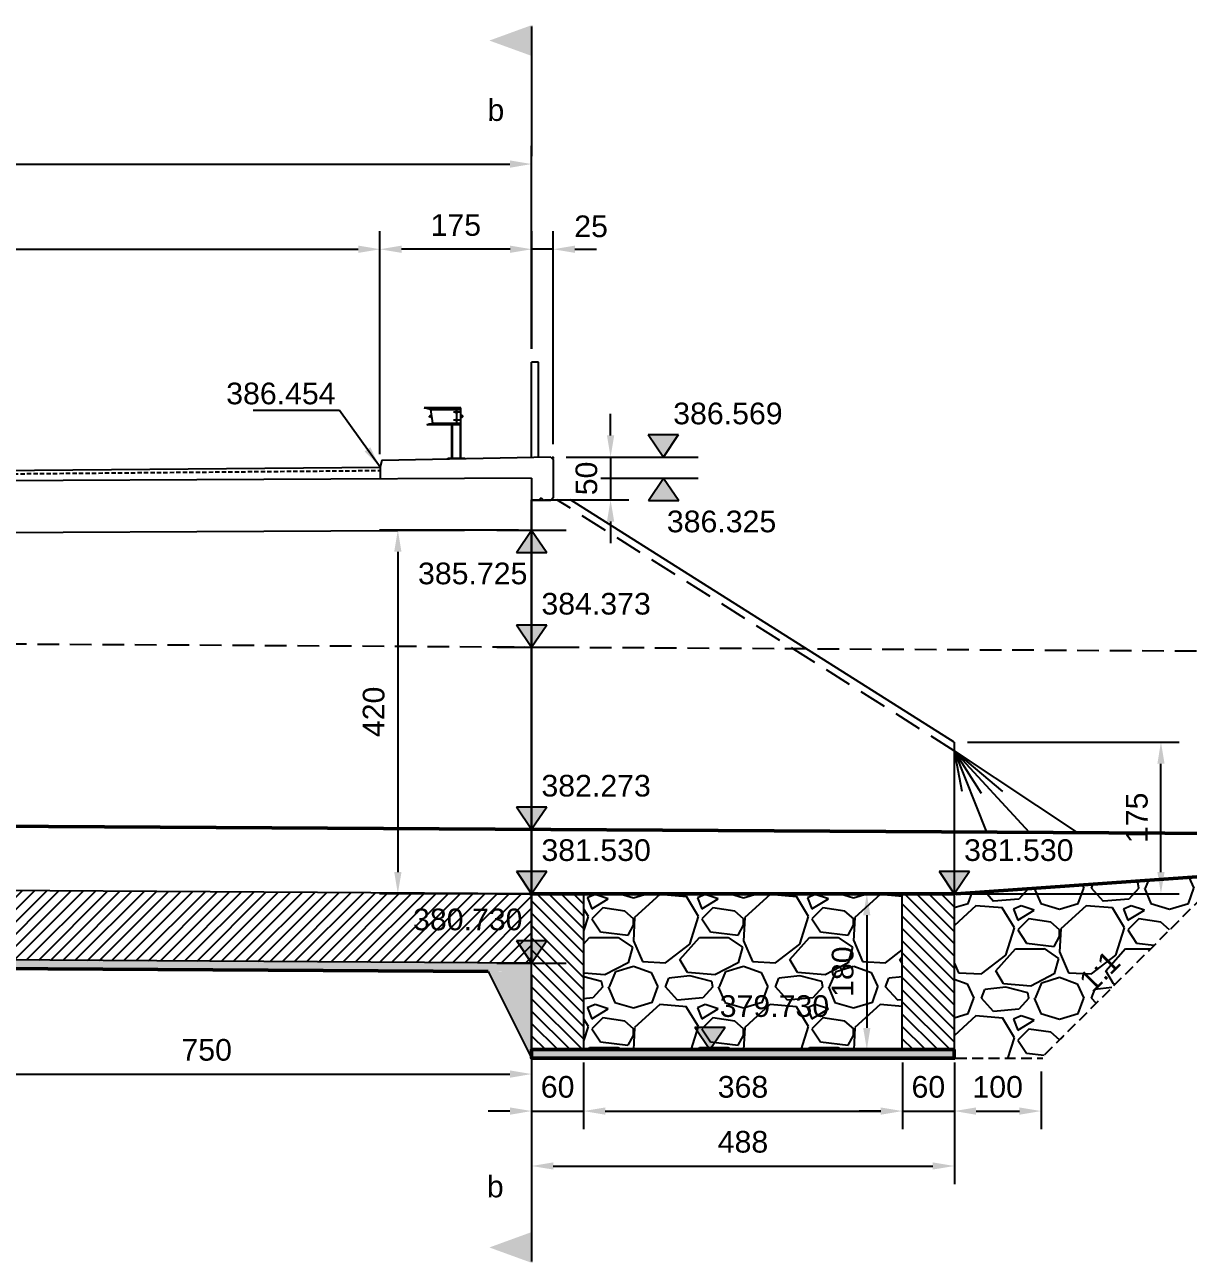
# Model space of a CAD drawing. Header units: centimetres. Extents: x 8495135 to 959133560, y 4530079 to 463453963.
# Drawn here: x 958971187 to 958972530, y 463414596 to 463416025 of the extents above; entities that cross this region are included whole.
import ezdxf
from ezdxf.enums import TextEntityAlignment as Align

# ---------------------------------------------------------------- set-up
doc = ezdxf.new("R2010")
doc.units = ezdxf.units.CM
doc.header["$LTSCALE"] = 0.1
doc.linetypes.add('DASHED', pattern=[0.75, 0.5, -0.25])
doc.linetypes.add('HIDDEN', pattern=[9.525, 6.35, -3.175])
doc.layers.add('31_VERT_ALIGNM', color=1, linetype='Continuous', lineweight=50)
for name, color, linetype in [('40_ROADWAY', 1, 'Continuous'), ('br_dimension', 1, 'Continuous'), ('br_hatch', 9, 'Continuous'), ('br_hatch_dark', 8, 'Continuous'), ('br_hatch_tumen', 8, 'Continuous'), ('br_view_yellow', 2, 'Continuous'), ('hatch', 253, 'Continuous'), ('Kustendilska voda', 12, 'Continuous'), ('Z-Z005-G-Sect', 2, 'Continuous')]:
    doc.layers.add(name, color=color, linetype=linetype)
doc.layers.get('Defpoints').off()
doc.styles.add('1-10 cm', font='arial.ttf', dxfattribs={"height": 2.5})
doc.styles.add('MM 1 to 150', font='arial.ttf', dxfattribs={"height": 37.5})
doc.styles.add('MM_ARIAL', font='arial.ttf')
doc.dimstyles.new('MM DIM 1 to 100', dxfattribs={"dimscale": 10, "dimtxt": 2.5, "dimasz": 2.5, "dimexe": 2.1, "dimexo": 1.5, "dimgap": 1.5, "dimtad": 1, "dimdec": 0, "dimdsep": 46, "dimtxsty": 'MM_ARIAL', "dimcen": 3, "dimclrd": 1, "dimclre": 1, "dimclrt": 7, "dimaunit": 2, "dimadec": 1, "dimazin": 0, "dimtp": 100, "dimtm": 3, "dimtfac": 1, "dimtdec": 0, "dimtix": 1, "dimtmove": 0, "dimatfit": 3, "dimfxl": 0, "dimtolj": 1, "dimtzin": 0, "dimarcsym": 0})

# ---------------------------------------------------------------- blocks, each defined once
blk = doc.blocks.new('*D589')
at = {"layer": 'br_dimension', "color": 1, "linetype": 'ByBlock', "lineweight": -2, "ltscale": 3, "transparency": 16777216}
for p, q in [((958971597.1, 463415530.1), (958971597.1, 463415787.4)), ((958971772.1, 463415651.3), (958971772.1, 463415787.4)), ((958971747.1, 463415766.4), (958971622.1, 463415766.4))]:
    blk.add_line(p, q, dxfattribs=at)
at = {"layer": 'br_dimension', "color": 1, "linetype": 'ByBlock', "ltscale": 3, "transparency": 16777216}
for points in [[(958971622.1, 463415770.6), (958971622.1, 463415762.2), (958971597.1, 463415766.4)], [(958971747.1, 463415770.6), (958971747.1, 463415762.2), (958971772.1, 463415766.4)]]:
    blk.add_solid(points, dxfattribs=at)
at = {"layer": 'br_dimension', "color": 7, "linetype": 'ByBlock', "ltscale": 3, "transparency": 16777216, "insert": (958971684.6, 463415794.2), "char_height": 25, "attachment_point": 5, "style": 'MM_ARIAL'}
blk.add_mtext('\\A1;175', dxfattribs=at)
blk = doc.blocks.new('*D590')
at = {"layer": 'br_dimension', "color": 1, "linetype": 'ByBlock', "lineweight": -2, "ltscale": 3, "transparency": 16777216}
for p, q in [((958971772.2, 463415651.3), (958971772.2, 463415787.4)), ((958971797.1, 463415541.6), (958971797.1, 463415787.4)), ((958971747.2, 463415766.4), (958971722.2, 463415766.4)), ((958971797.1, 463415766.4), (958971772.2, 463415766.4)), ((958971822.1, 463415766.4), (958971847.1, 463415766.4))]:
    blk.add_line(p, q, dxfattribs=at)
at = {"layer": 'br_dimension', "color": 1, "linetype": 'ByBlock', "ltscale": 3, "transparency": 16777216}
for points in [[(958971747.2, 463415770.6), (958971747.2, 463415762.2), (958971772.2, 463415766.4)], [(958971822.1, 463415770.6), (958971822.1, 463415762.2), (958971797.1, 463415766.4)]]:
    blk.add_solid(points, dxfattribs=at)
at = {"layer": 'br_dimension', "color": 7, "linetype": 'ByBlock', "ltscale": 3, "transparency": 16777216, "insert": (958971840.7, 463415792.7), "char_height": 25, "attachment_point": 5, "style": 'MM_ARIAL'}
blk.add_mtext('\\A1;25', dxfattribs=at)
blk = doc.blocks.new('*D591')
at = {"layer": 'br_dimension', "color": 1, "linetype": 'ByBlock', "lineweight": -2, "ltscale": 3, "transparency": 16777216}
for p, q in [((958970447.1, 463415521.5), (958970447.1, 463415787.4)), ((958971597.1, 463415530.1), (958971597.1, 463415787.4)), ((958970472.1, 463415766.4), (958971572.1, 463415766.4))]:
    blk.add_line(p, q, dxfattribs=at)
at = {"layer": 'br_dimension', "color": 1, "linetype": 'ByBlock', "ltscale": 3, "transparency": 16777216}
for points in [[(958970472.1, 463415770.6), (958970472.1, 463415762.2), (958970447.1, 463415766.4)], [(958971572.1, 463415770.6), (958971572.1, 463415762.2), (958971597.1, 463415766.4)]]:
    blk.add_solid(points, dxfattribs=at)
at = {"layer": 'br_dimension', "color": 7, "linetype": 'ByBlock', "ltscale": 3, "transparency": 16777216, "insert": (958971022.1, 463415794.2), "char_height": 25, "attachment_point": 5, "style": 'MM_ARIAL'}
blk.add_mtext('\\A1;1150', dxfattribs=at)
blk = doc.blocks.new('secl')
at = {"layer": 'Z-Z005-G-Sect', "color": 7, "const_width": 0.25}
blk.add_lwpolyline([(-15, 0), (0, 0)], dxfattribs=at)
at = {"layer": 'Z-Z005-G-Sect', "color": 7}
blk.add_solid([(-15.17, -0.12), (-13.35, 4.88), (-11.53, -0.12)], dxfattribs=at)
at = {"layer": 'Z-Z005-G-Sect', "color": 7, "style": 'MM_ARIAL'}
blk.add_attdef('*', text='', height=2.5, dxfattribs=at).set_placement((-6.27, 4.2), align=Align.MIDDLE)
blk = doc.blocks.new('secr')
at = {"layer": 'Z-Z005-G-Sect', "color": 7, "const_width": 0.25}
blk.add_lwpolyline([(15, 0), (0, 0)], dxfattribs=at)
at = {"layer": 'Z-Z005-G-Sect', "color": 7}
blk.add_solid([(15.17, -0.12), (13.35, 4.88), (11.53, -0.12)], dxfattribs=at)
at = {"layer": 'Z-Z005-G-Sect', "color": 7, "style": 'MM_ARIAL'}
blk.add_attdef('*', text='', height=2.5, dxfattribs=at).set_placement((5.37, 4.13), align=Align.MIDDLE)
blk = doc.blocks.new('*D593')
at = {"layer": 'br_dimension', "color": 1, "linetype": 'ByBlock', "lineweight": -2, "ltscale": 3, "transparency": 16777216}
for p, q in [((958971863.2, 463415551.6), (958971863.2, 463415576.6)), ((958971812.1, 463415526.6), (958971884.2, 463415526.6)), ((958971863.2, 463415526.6), (958971863.2, 463415477.1)), ((958971809.1, 463415477.1), (958971884.2, 463415477.1)), ((958971863.2, 463415452.1), (958971863.2, 463415427.1))]:
    blk.add_line(p, q, dxfattribs=at)
at = {"layer": 'br_dimension', "color": 1, "linetype": 'ByBlock', "ltscale": 3, "transparency": 16777216}
for points in [[(958971859, 463415551.6), (958971867.4, 463415551.6), (958971863.2, 463415526.6)], [(958971859, 463415452.1), (958971867.4, 463415452.1), (958971863.2, 463415477.1)]]:
    blk.add_solid(points, dxfattribs=at)
at = {"layer": 'br_dimension', "color": 7, "linetype": 'ByBlock', "ltscale": 3, "transparency": 16777216, "insert": (958971835.4, 463415501.9), "char_height": 25, "attachment_point": 5, "rotation": 90, "style": 'MM_ARIAL'}
blk.add_mtext('\\A1;50', dxfattribs=at)
blk = doc.blocks.new('*U237')
at = {"ltscale": 0.5}
blk.add_hatch(color=256, dxfattribs=at).paths.add_polyline_path([(-26.2, 39), (0, 0), (26.2, 39)])
for p, q in [((-26.2, 39), (26.2, 39)), ((-26.2, 39), (0, 0)), ((0, 0), (26.2, 39)), ((-60, 0), (0, 0)), ((0, 0), (60, 0))]:
    blk.add_line(p, q, dxfattribs=at)
at = {"color": 7, "ltscale": 0.5, "style": '1-10 cm'}
blk.add_attdef('1', text='', height=37.5, dxfattribs=at).set_placement((-102, 56.7), align=Align.CENTER)
blk = doc.blocks.new('*D595')
at = {"layer": 'br_dimension', "color": 1, "linetype": 'ByBlock', "lineweight": -2, "ltscale": 3, "transparency": 16777216}
for p, q in [((958970272.1, 463415879.7), (958970272.1, 463415885.7)), ((958971772.1, 463415781.4), (958971772.1, 463415885.7)), ((958970297.1, 463415864.7), (958971747.1, 463415864.7))]:
    blk.add_line(p, q, dxfattribs=at)
at = {"layer": 'br_dimension', "color": 1, "linetype": 'ByBlock', "ltscale": 3, "transparency": 16777216}
for points in [[(958970297.1, 463415868.9), (958970297.1, 463415860.5), (958970272.1, 463415864.7)], [(958971747.1, 463415868.9), (958971747.1, 463415860.5), (958971772.1, 463415864.7)]]:
    blk.add_solid(points, dxfattribs=at)
at = {"layer": 'br_dimension', "color": 7, "linetype": 'ByBlock', "ltscale": 3, "transparency": 16777216, "insert": (958971022.1, 463415892.6), "char_height": 25, "attachment_point": 5, "style": 'MM_ARIAL'}
blk.add_mtext('\\A1;3000 / 2=1500', dxfattribs=at)
blk = doc.blocks.new('*U242')
at = {"ltscale": 0.5}
blk.add_hatch(color=256, dxfattribs=at).paths.add_polyline_path([(-26.2, 39), (0, 0), (26.2, 39)])
for p, q in [((-26.2, 39), (26.2, 39)), ((-26.2, 39), (0, 0)), ((0, 0), (26.2, 39)), ((-60, 0), (0, 0)), ((0, 0), (60, 0))]:
    blk.add_line(p, q, dxfattribs=at)
at = {"color": 7, "ltscale": 0.5, "style": '1-10 cm'}
blk.add_attdef('1', text='', height=37.5, dxfattribs=at).set_placement((111.6, 56.7), align=Align.CENTER)
blk = doc.blocks.new('*U243')
at = {"ltscale": 0.5}
blk.add_hatch(color=256, dxfattribs=at).paths.add_polyline_path([(-26.2, 39), (0, 0), (26.2, 39)])
for p, q in [((-26.2, 39), (26.2, 39)), ((-26.2, 39), (0, 0)), ((0, 0), (26.2, 39)), ((-60, 0), (0, 0)), ((0, 0), (60, 0))]:
    blk.add_line(p, q, dxfattribs=at)
at = {"color": 7, "ltscale": 0.5, "style": '1-10 cm'}
blk.add_attdef('1', text='', height=37.5, dxfattribs=at).set_placement((100.2, 56.7), align=Align.CENTER)
blk = doc.blocks.new('*D602')
at = {"layer": 'br_dimension', "color": 1, "linetype": 'ByBlock', "lineweight": -2, "ltscale": 3, "transparency": 16777216}
for p, q in [((958971757.1, 463415442.3), (958971596.7, 463415442.3)), ((958971617.7, 463415417.3), (958971617.7, 463415047.7)), ((958971757.1, 463415022.7), (958971596.7, 463415022.7))]:
    blk.add_line(p, q, dxfattribs=at)
at = {"layer": 'br_dimension', "color": 1, "linetype": 'ByBlock', "ltscale": 3, "transparency": 16777216}
for points in [[(958971613.5, 463415417.3), (958971621.9, 463415417.3), (958971617.7, 463415442.3)], [(958971613.5, 463415047.7), (958971621.9, 463415047.7), (958971617.7, 463415022.7)]]:
    blk.add_solid(points, dxfattribs=at)
at = {"layer": 'br_dimension', "color": 7, "linetype": 'ByBlock', "ltscale": 3, "transparency": 16777216, "insert": (958971589.9, 463415232.5), "char_height": 25, "attachment_point": 5, "rotation": 90, "style": 'MM_ARIAL'}
blk.add_mtext('\\A1;420', dxfattribs=at)
blk = doc.blocks.new('*U345')
at = {"ltscale": 0.5}
blk.add_hatch(color=256, dxfattribs=at).paths.add_polyline_path([(-26.2, 39), (0, 0), (26.2, 39)])
for p, q in [((-26.2, 39), (26.2, 39)), ((-26.2, 39), (0, 0)), ((0, 0), (26.2, 39)), ((-60, 0), (0, 0)), ((0, 0), (60, 0))]:
    blk.add_line(p, q, dxfattribs=at)
at = {"color": 7, "ltscale": 0.5, "style": '1-10 cm'}
blk.add_attdef('1', text='', height=37.5, dxfattribs=at).set_placement((-110.6, 56.7), align=Align.CENTER)
blk = doc.blocks.new('*D604')
at = {"layer": 'br_dimension', "color": 1, "linetype": 'ByBlock', "lineweight": -2, "ltscale": 3, "transparency": 16777216}
for p, q in [((958971772.1, 463414817.7), (958971772.1, 463414687.4)), ((958972259.9, 463414817.7), (958972259.9, 463414687.4)), ((958971797.1, 463414708.4), (958972234.9, 463414708.4))]:
    blk.add_line(p, q, dxfattribs=at)
at = {"layer": 'br_dimension', "color": 1, "linetype": 'ByBlock', "ltscale": 3, "transparency": 16777216}
for points in [[(958971797.1, 463414712.6), (958971797.1, 463414704.3), (958971772.1, 463414708.4)], [(958972234.9, 463414712.6), (958972234.9, 463414704.3), (958972259.9, 463414708.4)]]:
    blk.add_solid(points, dxfattribs=at)
at = {"layer": 'br_dimension', "color": 7, "linetype": 'ByBlock', "ltscale": 3, "transparency": 16777216, "insert": (958972016, 463414736.2), "char_height": 25, "attachment_point": 5, "style": 'MM_ARIAL'}
blk.add_mtext('\\A1;488', dxfattribs=at)
blk = doc.blocks.new('*D609')
at = {"layer": 'br_hatch_tumen', "color": 1, "lineweight": -2, "transparency": 16777216}
for p, q in [((958971772.1, 463414817.7), (958971772.1, 463414750.8)), ((958971832.1, 463414827.7), (958971832.1, 463414750.8)), ((958971747.1, 463414771.8), (958971722.1, 463414771.8)), ((958971772.1, 463414771.8), (958971832.1, 463414771.8)), ((958971857.1, 463414771.8), (958971882.1, 463414771.8))]:
    blk.add_line(p, q, dxfattribs=at)
at = {"layer": 'br_hatch_tumen', "color": 1, "transparency": 16777216}
for points in [[(958971747.1, 463414776), (958971747.1, 463414767.6), (958971772.1, 463414771.8)], [(958971857.1, 463414776), (958971857.1, 463414767.6), (958971832.1, 463414771.8)]]:
    blk.add_solid(points, dxfattribs=at)
at = {"layer": 'br_hatch_tumen', "color": 7, "transparency": 16777216, "insert": (958971802.1, 463414799.6), "char_height": 25, "attachment_point": 5, "style": 'MM_ARIAL'}
blk.add_mtext('\\A1;60', dxfattribs=at)
blk = doc.blocks.new('*D610')
at = {"layer": 'br_hatch_tumen', "color": 1, "lineweight": -2, "transparency": 16777216}
for p, q in [((958971832.1, 463414827.7), (958971832.1, 463414750.8)), ((958972199.9, 463414827.7), (958972199.9, 463414750.8)), ((958971857.1, 463414771.8), (958972174.9, 463414771.8))]:
    blk.add_line(p, q, dxfattribs=at)
at = {"layer": 'br_hatch_tumen', "color": 1, "transparency": 16777216}
for points in [[(958971857.1, 463414776), (958971857.1, 463414767.6), (958971832.1, 463414771.8)], [(958972174.9, 463414776), (958972174.9, 463414767.6), (958972199.9, 463414771.8)]]:
    blk.add_solid(points, dxfattribs=at)
at = {"layer": 'br_hatch_tumen', "color": 7, "transparency": 16777216, "insert": (958972016, 463414799.6), "char_height": 25, "attachment_point": 5, "style": 'MM_ARIAL'}
blk.add_mtext('\\A1;368', dxfattribs=at)
blk = doc.blocks.new('*D611')
at = {"layer": 'br_hatch_tumen', "color": 1, "lineweight": -2, "transparency": 16777216}
for p, q in [((958972199.9, 463414827.7), (958972199.9, 463414750.8)), ((958972259.9, 463414827.7), (958972259.9, 463414750.8)), ((958972174.9, 463414771.8), (958972149.9, 463414771.8)), ((958972199.9, 463414771.8), (958972259.9, 463414771.8)), ((958972284.9, 463414771.8), (958972309.9, 463414771.8))]:
    blk.add_line(p, q, dxfattribs=at)
at = {"layer": 'br_hatch_tumen', "color": 1, "transparency": 16777216}
for points in [[(958972174.9, 463414776), (958972174.9, 463414767.6), (958972199.9, 463414771.8)], [(958972284.9, 463414776), (958972284.9, 463414767.6), (958972259.9, 463414771.8)]]:
    blk.add_solid(points, dxfattribs=at)
at = {"layer": 'br_hatch_tumen', "color": 7, "transparency": 16777216, "insert": (958972229.9, 463414799.6), "char_height": 25, "attachment_point": 5, "style": 'MM_ARIAL'}
blk.add_mtext('\\A1;60', dxfattribs=at)
blk = doc.blocks.new('*D612')
at = {"layer": 'br_hatch_tumen', "color": 1, "lineweight": -2, "transparency": 16777216}
for p, q in [((958972184.9, 463415022.7), (958972137.9, 463415022.7)), ((958972158.9, 463414997.7), (958972158.9, 463414867.7)), ((958972184.9, 463414842.7), (958972137.9, 463414842.7))]:
    blk.add_line(p, q, dxfattribs=at)
at = {"layer": 'br_hatch_tumen', "color": 1, "transparency": 16777216}
for points in [[(958972154.7, 463414997.7), (958972163, 463414997.7), (958972158.9, 463415022.7)], [(958972154.7, 463414867.7), (958972163, 463414867.7), (958972158.9, 463414842.7)]]:
    blk.add_solid(points, dxfattribs=at)
at = {"layer": 'br_hatch_tumen', "color": 7, "transparency": 16777216, "insert": (958972131.1, 463414932.7), "char_height": 25, "attachment_point": 5, "rotation": 90, "style": 'MM_ARIAL'}
blk.add_mtext('\\A1;180', dxfattribs=at)
blk = doc.blocks.new('*D613')
at = {"layer": 'br_hatch_tumen', "color": 1, "lineweight": -2, "transparency": 16777216}
for p, q in [((958972274.9, 463415197.7), (958972519.3, 463415197.7)), ((958972498.3, 463415047.7), (958972498.3, 463415172.7)), ((958972274.9, 463415022.7), (958972519.3, 463415022.7))]:
    blk.add_line(p, q, dxfattribs=at)
at = {"layer": 'br_hatch_tumen', "color": 1, "transparency": 16777216}
for points in [[(958972494.2, 463415172.7), (958972502.5, 463415172.7), (958972498.3, 463415197.7)], [(958972494.2, 463415047.7), (958972502.5, 463415047.7), (958972498.3, 463415022.7)]]:
    blk.add_solid(points, dxfattribs=at)
at = {"layer": 'br_hatch_tumen', "color": 7, "transparency": 16777216, "insert": (958972470.6, 463415110.2), "char_height": 25, "attachment_point": 5, "rotation": 90, "style": 'MM_ARIAL'}
blk.add_mtext('\\A1;175', dxfattribs=at)
blk = doc.blocks.new('*D614')
at = {"layer": 'br_hatch_tumen', "color": 1, "lineweight": -2, "transparency": 16777216}
for p, q in [((958972259.9, 463414817.7), (958972259.9, 463414750.8)), ((958972359.9, 463414817.5), (958972359.9, 463414750.8)), ((958972284.9, 463414771.8), (958972334.9, 463414771.8))]:
    blk.add_line(p, q, dxfattribs=at)
at = {"layer": 'br_hatch_tumen', "color": 1, "transparency": 16777216}
for points in [[(958972284.9, 463414776), (958972284.9, 463414767.6), (958972259.9, 463414771.8)], [(958972334.9, 463414776), (958972334.9, 463414767.6), (958972359.9, 463414771.8)]]:
    blk.add_solid(points, dxfattribs=at)
at = {"layer": 'br_hatch_tumen', "color": 7, "transparency": 16777216, "insert": (958972309.9, 463414799.6), "char_height": 25, "attachment_point": 5, "style": 'MM_ARIAL'}
blk.add_mtext('\\A1;100', dxfattribs=at)
blk = doc.blocks.new('*D618')
at = {"layer": 'br_hatch_tumen', "color": 1, "lineweight": -2, "transparency": 16777216}
for p, q in [((958971022.1, 463414932.2), (958971022.1, 463414793.5)), ((958971772.1, 463414927.7), (958971772.1, 463414793.5)), ((958971047.1, 463414814.5), (958971747.1, 463414814.5))]:
    blk.add_line(p, q, dxfattribs=at)
at = {"layer": 'br_hatch_tumen', "color": 1, "transparency": 16777216}
for points in [[(958971047.1, 463414818.7), (958971047.1, 463414810.3), (958971022.1, 463414814.5)], [(958971747.1, 463414818.7), (958971747.1, 463414810.3), (958971772.1, 463414814.5)]]:
    blk.add_solid(points, dxfattribs=at)
at = {"layer": 'br_hatch_tumen', "color": 7, "transparency": 16777216, "insert": (958971397.1, 463414842.3), "char_height": 25, "attachment_point": 5, "style": 'MM_ARIAL'}
blk.add_mtext('\\A1;750', dxfattribs=at)

msp = doc.modelspace()

# ---------------------------------------------------------------- hatches: boundary and pattern name
at = {"layer": 'br_hatch'}
h = msp.add_hatch(dxfattribs=at)
h.set_pattern_fill('GRAVEL', color=256, scale=5, style=2)
h.set_pattern_definition([(228.0127875, (950461058.976, 458865253.246), (-1016.00000008, -1142.999999929), [17.086072, -1691.524182]), (184.969741, (950461047.5464, 458865240.546), (1523.999999397, 127.000007235), [29.320236, -2902.7024447]), (132.5104471, (950461018.3364, 458865238.006), (1270.0000005364, -1396.999999512), [20.674076, -2046.7361397]), (267.273689, (950460968.8064, 458865206.256), (127.000000266, 2539.9999999867), [26.700226, -2643.3218713]), (292.83365418, (950460967.5364, 458865179.586), (-635.000000053, 1523.9999999778), [26.181685, -2591.9903873]), (357.273689, (950460977.6964, 458865155.456), (-2539.9999999867, 127.000000266), [26.700226, -2643.3218713]), (37.69424047, (950461004.3664, 458865154.186), (-1650.9999999268, -1270.000000095), [35.309683, -3495.6557657]), (72.25532837, (950461032.3064, 458865175.776), (889.000000239, 2793.999999924), [33.335976, -3300.2628301]), (121.42956562, (950461042.4664, 458865207.526), (-1016.000000144, 1650.9999999113), [26.79065, -2652.277285]), (175.2363583, (950461028.496, 458865230.386), (1396.99999998, -127.00000022), [30.585664, -1498.6968475]), (222.3974378, (950460998.0164, 458865232.926), (-1523.9999999512, -1397.0000000532), [39.553896, -3915.8386256]), (138.81407483, (950461094.536, 458865204.986), (-888.999999947, 762.000000062), [13.500227, -1336.5282912]), (171.4692344, (950461084.3764, 458865213.876), (1651.0000000445, -253.999999712), [25.684099, -2542.7319499]), (225, (950461058.98, 458865217.69), (-2e-14, -127), [17.960467, -161.6446554]), (203.19859051, (950461050.086, 458865232.926), (635.000000017, 253.999999955), [9.672066, -957.5311184]), (291.8014095, (950461041.196, 458865229.116), (-127.000000027, 380.99999999), [13.678281, -670.2376495]), (30.96375653, (950461046.276, 458865216.416), (381.00000001, 253.999999986), [22.215983, -718.3149076]), (161.5650512, (950461065.326, 458865227.846), (254, -126.99999999), [16.064357, -385.5449058]), (16.38954033, (950460967.5364, 458865229.116), (1270, 381), [22.5044, -2227.9413336]), (70.34617594, (950460989.1264, 458865235.466), (-508.0000000465, -1396.9999999835), [18.879947, -1869.1107839]), (293.19859051, (950461065.326, 458865253.246), (-253.999999956, 635.000000018), [19.344005, -947.8591794]), (343.61045967, (950461072.9464, 458865235.466), (-1270.0000000266, 380.999999911), [22.5044, -2227.9413336]), (339.44395478, (950460967.536, 458865150.376), (-635, 254), [21.70176, -1063.3867157]), (294.7751406, (950460987.856, 458865142.756), (-635.000000756, 1396.999999656), [18.183606, -1800.179669]), (66.80140949, (950461066.596, 458865126.246), (253.99999996, 635.000000016), [19.344005, -947.8591794]), (17.35402464, (950461074.2164, 458865144.026), (-1650.999999967, -508.0000001066), [21.289137, -2107.618799]), (69.44395478, (950461004.366, 458865126.246), (-254.000000004, -634.999999998), [10.85088, -1074.2375957]), (101.30993247, (950461058.976, 458865126.246), (-127, 508), [6.47573, -641.0997482]), (165.96375653, (950461057.706, 458865132.596), (381, -127), [26.181685, -497.4527295]), (186.00900596, (950461032.3064, 458865138.946), (1269.9999999933, 127.0000000665), [24.26335, -2402.0682432]), (303.69006753, (950461046.276, 458865204.986), (-127.00000002, 253.99999999), [18.316194, -439.588818]), (353.15722659, (950461056.4364, 458865189.746), (2159.0000000133, -253.999999887), [31.977838, -3165.8004533]), (60.9453959, (950461088.186, 458865185.936), (-508.000000014, -888.999999992), [13.075412, -1294.4696159]), (90, (950461094.54, 458865197.37), (-127, 127), [7.62, -119.38]), (120.25643716, (950461029.766, 458865142.756), (507.999999938, -889.0000000355), [17.643348, -1746.6970387]), (48.0127875, (950461020.876, 458865157.996), (1016.000000084, 1142.9999999255), [34.172144, -1674.43811]), (0, (950461043.74, 458865183.4), (127, 127), [33.02, -93.98]), (325.3048465, (950461076.7564, 458865183.396), (1270.000000481, -888.999999313), [20.080478, -1987.9658362]), (254.0546041, (950461093.266, 458865171.966), (-126.99999999, -508.000000002), [18.491454, -906.082502]), (207.64597536, (950461088.1864, 458865154.186), (-2413.0000000887, -1269.9999998315), [30.107255, -2980.6232211]), (175.42607874, (950461061.5164, 458865140.216), (-1651, 127), [31.851473, -3153.2923228])])
h.paths.add_polyline_path([(958972571.82, 463415044.45), (958972259.87, 463415022.67), (958972259.87, 463414832.49), (958972359.87, 463414832.49)])
h.paths.add_polyline_path([(958972566.81, 463415061.66), (958972575.66, 463415061.75), (958972579.04, 463415061.79)])
h = msp.add_hatch(dxfattribs=at)
h.set_pattern_fill('_USER', color=256, scale=10, angle=45, style=2, pattern_type=0)
h.set_pattern_definition([(45, (950474955.879, 458887364.231), (-7.071067812, 7.071067812), [])])
h.paths.add_polyline_path([(958971772.12, 463415022.67), (958971022.12, 463415027.17), (958971022.12, 463414947.17), (958971772.12, 463414942.67)])
h = msp.add_hatch(dxfattribs=at)
h.set_pattern_fill('_USER,_I', color=256, scale=10, angle=135, style=2, pattern_type=0)
h.set_pattern_definition([(135, (950474953.879, 458887364.231), (-7.071067812, -7.071067812), [])])
h.paths.add_polyline_path([(958971832.12, 463415022.67), (958971772.12, 463415022.67), (958971772.12, 463414842.67), (958971832.12, 463414842.67)])
h.paths.add_polyline_path([(958972259.87, 463415022.67), (958972199.87, 463415022.67), (958972199.87, 463414842.67), (958972259.87, 463414842.67)])
h = msp.add_hatch(dxfattribs=at)
h.set_pattern_fill('GRAVEL', color=256, scale=5, style=2)
h.set_pattern_definition([(228.0127875, (950475045.319, 458887491.231), (-1016.00000008, -1142.999999929), [17.086072, -1691.524182]), (184.969741, (950475033.8895, 458887478.531), (1523.999999397, 127.000007235), [29.320236, -2902.7024447]), (132.5104471, (950475004.6795, 458887475.991), (1270.0000005364, -1396.999999512), [20.674076, -2046.7361397]), (267.273689, (950474955.1495, 458887444.241), (127.000000266, 2539.9999999867), [26.700226, -2643.3218713]), (292.83365418, (950474953.8795, 458887417.571), (-635.000000053, 1523.9999999778), [26.181685, -2591.9903873]), (357.273689, (950474964.0395, 458887393.441), (-2539.9999999867, 127.000000266), [26.700226, -2643.3218713]), (37.69424047, (950474990.7095, 458887392.171), (-1650.9999999268, -1270.000000095), [35.309683, -3495.6557657]), (72.25532837, (950475018.6495, 458887413.761), (889.000000239, 2793.999999924), [33.335976, -3300.2628301]), (121.42956562, (950475028.8095, 458887445.511), (-1016.000000144, 1650.9999999113), [26.79065, -2652.277285]), (175.2363583, (950475014.839, 458887468.371), (1396.99999998, -127.00000022), [30.585664, -1498.6968475]), (222.3974378, (950474984.3595, 458887470.911), (-1523.9999999512, -1397.0000000532), [39.553896, -3915.8386256]), (138.81407483, (950475080.88, 458887442.971), (-888.999999947, 762.000000062), [13.500227, -1336.5282912]), (171.4692344, (950475070.7195, 458887451.861), (1651.0000000445, -253.999999712), [25.684099, -2542.7319499]), (225, (950475045.32, 458887455.67), (-2e-14, -127), [17.960467, -161.6446554]), (203.19859051, (950475036.43, 458887470.911), (635.000000017, 253.999999955), [9.672066, -957.5311184]), (291.8014095, (950475027.54, 458887467.1), (-127.000000027, 380.99999999), [13.678281, -670.2376495]), (30.96375653, (950475032.62, 458887454.401), (381.00000001, 253.999999986), [22.215983, -718.3149076]), (161.5650512, (950475051.67, 458887465.83), (254, -126.99999999), [16.064357, -385.5449058]), (16.38954033, (950474953.8795, 458887467.101), (1270, 381), [22.5044, -2227.9413336]), (70.34617594, (950474975.4695, 458887473.451), (-508.0000000465, -1396.9999999835), [18.879947, -1869.1107839]), (293.19859051, (950475051.67, 458887491.231), (-253.999999956, 635.000000018), [19.344005, -947.8591794]), (343.61045967, (950475059.2895, 458887473.451), (-1270.0000000266, 380.999999911), [22.5044, -2227.9413336]), (339.44395478, (950474953.88, 458887388.361), (-635, 254), [21.70176, -1063.3867157]), (294.7751406, (950474974.1995, 458887380.741), (-635.000000756, 1396.999999656), [18.183606, -1800.179669]), (66.80140949, (950475052.94, 458887364.231), (253.99999996, 635.000000016), [19.344005, -947.8591794]), (17.35402464, (950475060.5595, 458887382.011), (-1650.999999967, -508.0000001066), [21.289137, -2107.618799]), (69.44395478, (950474990.71, 458887364.231), (-254.000000004, -634.999999998), [10.85088, -1074.2375957]), (101.30993247, (950475045.32, 458887364.23), (-127, 508), [6.47573, -641.0997482]), (165.96375653, (950475044.05, 458887370.58), (381, -127), [26.181685, -497.4527295]), (186.00900596, (950475018.6495, 458887376.931), (1269.9999999933, 127.0000000665), [24.26335, -2402.0682432]), (303.69006753, (950475032.62, 458887442.97), (-127.00000002, 253.99999999), [18.316194, -439.588818]), (353.15722659, (950475042.7795, 458887427.731), (2159.0000000133, -253.999999887), [31.977838, -3165.8004533]), (60.9453959, (950475074.53, 458887423.921), (-508.000000014, -888.999999992), [13.075412, -1294.4696159]), (90, (950475080.88, 458887435.35), (-127, 127), [7.62, -119.38]), (120.25643716, (950475016.1095, 458887380.741), (507.999999938, -889.0000000355), [17.643348, -1746.6970387]), (48.0127875, (950475007.219, 458887395.981), (1016.000000084, 1142.9999999255), [34.172144, -1674.43811]), (0, (950475030.08, 458887421.38), (127, 127), [33.02, -93.98]), (325.3048465, (950475063.0995, 458887421.381), (1270.000000481, -888.999999313), [20.080478, -1987.9658362]), (254.0546041, (950475079.61, 458887409.951), (-126.99999999, -508.000000002), [18.491454, -906.082502]), (207.64597536, (950475074.5295, 458887392.171), (-2413.0000000887, -1269.9999998315), [30.107255, -2980.6232211]), (175.42607874, (950475047.8595, 458887378.201), (-1651, 127), [31.851473, -3153.2923228])])
h.paths.add_polyline_path([(958971832.12, 463415022.67), (958971832.12, 463414842.67), (958972199.87, 463414842.67), (958972199.87, 463415022.67)])
h = msp.add_hatch(color=256, dxfattribs=at)
h.dxf.hatch_style = 1
h.paths.add_polyline_path([(958970272.12, 463414951.67), (958968772.12, 463414960.67), (958968772.12, 463414950.67), (958970272.12, 463414941.67)])
h.paths.add_polyline_path([(958971772.12, 463414942.67), (958970272.12, 463414951.67), (958970272.12, 463414941.67), (958971772.12, 463414932.67)])
h = msp.add_hatch(color=256, dxfattribs=at)
h.dxf.hatch_style = 1
h.paths.add_polyline_path([(958971772.12, 463414942.67), (958971770.12, 463414942.67), (958971770.12, 463414932.67), (958971721.98, 463414932.95), (958971753.6, 463414869.71), (958971772.12, 463414869.71)])
h.paths.add_polyline_path([(958971772.12, 463414869.71), (958971753.6, 463414869.71), (958971772.12, 463414832.67), (958971772.12, 463414842.67)])
h = msp.add_hatch(color=256, dxfattribs=at)
h.dxf.hatch_style = 1
h.paths.add_polyline_path([(958972259.87, 463414832.67), (958972259.87, 463414842.67), (958971772.12, 463414842.67), (958971772.12, 463414832.67)])

# ---------------------------------------------------------------- linework, layer by layer
at = {"layer": '31_VERT_ALIGNM'}
for p, q in [((958973514.27, 463415086.55), (958967420.12, 463415123.12)), ((958973203.57, 463415088.42), (958972261.87, 463415022.67)), ((958971770.12, 463415022.67), (958972259.87, 463415022.67)), ((958971721.98, 463414932.95), (958968821.97, 463414950.37))]:
    msp.add_line(p, q, dxfattribs=at)
msp.add_lwpolyline([(958972259.87, 463414842.67), (958972259.87, 463414832.67), (958971772.12, 463414832.67), (958971772.12, 463414842.67), (958972259.87, 463414842.67)], dxfattribs=at)
at = {"layer": '40_ROADWAY'}
msp.add_line((958970447.12, 463415504.69), (958971597.12, 463415515.1), dxfattribs=at)
at = {"layer": '40_ROADWAY', "linetype": 'DASHED', "ltscale": 100}
msp.add_line((958970447.12, 463415500.69), (958971597.12, 463415511.1), dxfattribs=at)
at = {"layer": 'br_dimension'}
for p, q in [((958972259.87, 463415187.67), (958972401.54, 463415093.22)), ((958971721.98, 463414932.95), (958971772.12, 463414832.67))]:
    msp.add_line(p, q, dxfattribs=at)
at = {"layer": 'br_hatch'}
for q in [(958972268.72, 463415140.88), (958972296.95, 463415093.84), (958972290.85, 463415138.73), (958972346.32, 463415093.55), (958972315.48, 463415140.56)]:
    msp.add_line((958972259.87, 463415187.67), q, dxfattribs=at)
at = {"layer": 'br_hatch_dark', "linetype": 'DASHED', "ltscale": 200}
msp.add_line((958971772.12, 463415477.33), (958971794.06, 463415477.33), dxfattribs=at)
at = {"layer": 'br_hatch_dark', "linetype": 'HIDDEN', "ltscale": 50}
msp.add_line((958972259.87, 463415187.67), (958971801.22, 463415477.33), dxfattribs=at)
at = {"layer": 'br_hatch_dark', "linetype": 'DASHED', "ltscale": 250}
for p, q in [((958972571.82, 463415044.45), (958972359.87, 463414832.49)), ((958972261.87, 463414832.67), (958972361.87, 463414832.67))]:
    msp.add_line(p, q, dxfattribs=at)
at = {"layer": 'br_hatch_tumen'}
msp.add_line((958971851.83, 463415502.26), (958971889.77, 463415502.26), dxfattribs=at)
msp.add_lwpolyline([(958971795.61, 463415526.57), (958971797.11, 463415526.6), (958971797.11, 463415525.1)], dxfattribs=at)
at = {"layer": 'br_view_yellow', "linetype": 'ByBlock', "ltscale": 3}
for p, q in [((958971599.25, 463415523.14), (958971597.12, 463415515.1)), ((958971794.11, 463415526.54), (958971599.25, 463415522.64)), ((958971794.11, 463415526.54), (958971797.11, 463415523.6)), ((958971797.11, 463415523.6), (958971797.11, 463415479.6)), ((958971597.12, 463415515.1), (958971597.12, 463415501.36)), ((958971794.11, 463415476.6), (958971772.11, 463415476.6)), ((958971783.11, 463415479.6), (958971780.11, 463415476.6)), ((958971783.11, 463415479.6), (958971786.11, 463415476.6)), ((958971797.11, 463415479.6), (958971794.11, 463415476.6))]:
    msp.add_line(p, q, dxfattribs=at)
at = {"layer": 'br_view_yellow'}
for p, q in [((958971772.12, 463415502.26), (958971022.12, 463415498.42)), ((958971772.12, 463415502.26), (958971772.12, 463414942.67)), ((958971772.12, 463415022.67), (958971772.12, 463415477.33)), ((958971794.34, 463415477.33), (958971817.12, 463415477.33)), ((958972259.87, 463415197.67), (958971817.12, 463415477.33)), ((958971772.12, 463415442.26), (958971022.12, 463415438.42)), ((958972259.87, 463415197.67), (958972259.87, 463415022.67)), ((958971772.12, 463415022.67), (958968772.12, 463415040.67)), ((958971772.12, 463414942.67), (958968772.12, 463414960.67))]:
    msp.add_line(p, q, dxfattribs=at)
for points in [[(958971832.12, 463415022.67), (958971832.12, 463414842.67), (958971772.12, 463414842.67), (958971772.12, 463415022.67), (958971832.12, 463415022.67)], [(958972259.87, 463415022.67), (958972259.87, 463414842.67), (958972199.87, 463414842.67), (958972199.87, 463415022.67), (958972259.87, 463415022.67)]]:
    msp.add_lwpolyline(points, dxfattribs=at)
at = {"layer": 'hatch'}
for p, q in [((958971772.12, 463415526.1), (958971772.12, 463415636.26)), ((958971780.12, 463415636.26), (958971772.12, 463415636.26)), ((958971780.12, 463415526.26), (958971780.12, 463415636.26)), ((958971690.57, 463415583.31), (958971647.93, 463415583.31)), ((958971647.93, 463415583.31), (958971655.37, 463415583.31)), ((958971655.37, 463415581.61), (958971647.93, 463415583.31)), ((958971690.57, 463415582.81), (958971650.12, 463415582.81)), ((958971655.37, 463415581.61), (958971690.57, 463415581.61)), ((958971655.37, 463415581.61), (958971657.62, 463415565.61)), ((958971690.57, 463415583.31), (958971680.17, 463415583.31)), ((958971688.75, 463415578.31), (958971681.96, 463415578.31)), ((958971685.37, 463415581.07), (958971685.37, 463415566.28)), ((958971690.57, 463415579.31), (958971690.27, 463415579.31)), ((958971690.27, 463415567.91), (958971690.27, 463415579.31)), ((958971690.57, 463415563.91), (958971690.57, 463415583.31)), ((958971651.22, 463415563.91), (958971657.62, 463415565.61)), ((958971690.57, 463415563.91), (958971651.22, 463415563.91)), ((958971690.57, 463415564.41), (958971653.1, 463415564.41)), ((958971654.15, 463415573.78), (958971654.23, 463415573.89)), ((958971654.28, 463415572.79), (958971654.15, 463415573.78)), ((958971654.23, 463415573.89), (958971654.63, 463415573.95)), ((958971654.23, 463415573.89), (958971654.4, 463415572.71)), ((958971654.4, 463415572.71), (958971654.28, 463415572.79)), ((958971654.79, 463415572.76), (958971654.4, 463415572.71)), ((958971654.6, 463415574.17), (958971654.82, 463415572.54)), ((958971654.71, 463415574.46), (958971655.65, 463415574.59)), ((958971655.72, 463415574.05), (958971654.79, 463415573.92)), ((958971655.88, 463415572.96), (958971654.94, 463415572.83)), ((958971655.95, 463415572.42), (958971655.02, 463415572.29)), ((958971655.93, 463415574.74), (958971655.63, 463415574.7)), ((958971655.63, 463415574.7), (958971655.97, 463415572.32)), ((958971656.26, 463415572.36), (958971655.93, 463415574.74)), ((958971655.97, 463415572.32), (958971656.26, 463415572.36)), ((958971657.62, 463415565.61), (958971690.57, 463415565.61)), ((958971680.17, 463415525.17), (958971680.17, 463415563.91)), ((958971680.67, 463415525.17), (958971680.67, 463415563.91)), ((958971688.77, 463415569.31), (958971681.97, 463415569.31)), ((958971690.07, 463415525.17), (958971690.07, 463415563.91)), ((958971690.57, 463415567.91), (958971690.27, 463415567.91)), ((958971690.57, 463415572.41), (958971690.57, 463415574.81)), ((958971690.57, 463415574.81), (958971690.87, 463415574.81)), ((958971690.87, 463415572.41), (958971690.57, 463415572.41)), ((958971690.57, 463415525.17), (958971690.57, 463415563.91)), ((958971690.87, 463415574.81), (958971690.87, 463415572.41)), ((958971691.81, 463415574.7), (958971690.87, 463415574.7)), ((958971690.87, 463415574.15), (958971691.81, 463415574.15)), ((958971690.87, 463415573.06), (958971691.81, 463415573.06)), ((958971690.87, 463415572.51), (958971691.81, 463415572.51)), ((958971691.97, 463415574.43), (958971691.97, 463415572.78)), ((958971692.37, 463415574.21), (958971691.97, 463415574.21)), ((958971691.97, 463415573.01), (958971692.37, 463415573.01)), ((958971692.47, 463415574.11), (958971692.37, 463415574.21)), ((958971692.37, 463415574.21), (958971692.37, 463415573.01)), ((958971692.37, 463415573.01), (958971692.47, 463415573.11)), ((958971692.47, 463415573.11), (958971692.47, 463415574.11)), ((958971675.37, 463415525.17), (958971695.37, 463415525.17)), ((958971675.37, 463415524.17), (958971675.37, 463415525.17)), ((958971695.37, 463415525.17), (958971695.37, 463415524.57))]:
    msp.add_line(p, q, dxfattribs=at)
for points in [[(958971685.92, 463415579.26), (958971686.47, 463415578.31), (958971685.92, 463415577.36), (958971684.82, 463415577.36), (958971684.27, 463415578.31), (958971684.82, 463415579.26)], [(958971685.92, 463415570.26), (958971686.47, 463415569.31), (958971685.92, 463415568.36), (958971684.82, 463415568.36), (958971684.27, 463415569.31), (958971684.82, 463415570.26)]]:
    msp.add_lwpolyline(points, close=True, dxfattribs=at)
for centre in [(958971685.37, 463415578.31), (958971685.37, 463415569.31)]:
    msp.add_circle(centre, 0.95, dxfattribs=at)
for centre, radius, start, end in [((958971654.91, 463415574.21), 0.317, 128, 248), ((958971655.73, 463415573.5), 1.03, 155.79577, 220.20423), ((958971655.14, 463415572.58), 0.317, 128, 248), ((958971691.65, 463415574.43), 0.317, 300, 60), ((958971690.94, 463415573.61), 1.03, 327.79577, 32.20423), ((958971691.65, 463415572.78), 0.317, 300, 60)]:
    msp.add_arc(centre, radius, start, end, dxfattribs=at)
at = {"layer": 'Kustendilska voda', "color": 1, "linetype": 'DASHED', "ltscale": 500}
msp.add_line((958973514.27, 463415296.55), (958967420.12, 463415333.12), dxfattribs=at)

# ---------------------------------------------------------------- block references
at = {"layer": 'br_dimension', "ltscale": 0.5, "xscale": 0.666667, "yscale": 0.666667, "zscale": 0.666667, "rotation": 3.101571329105025e-05}
for name, p, values in [('*U242', (958971924.2, 463415526.6), {'1': '386.569'}), ('*U242', (958971772.12, 463415307.01), {'1': '384.373'}), ('*U242', (958971772.12, 463415097.01), {'1': '382.273'}), ('*U242', (958971772.12, 463415022.67), {'1': '381.530'}), ('*U242', (958972259.87, 463415022.67), {'1': '381.530'}), ('*U345', (958971772.12, 463414942.67), {'1': '380.730'}), ('*U242', (958971977.87, 463414842.67), {'1': '379.730'})]:
    msp.add_blockref(name, p, dxfattribs=at).add_auto_attribs(values)
at = {"layer": 'br_dimension', "ltscale": 0.5}
ref = msp.add_blockref('*U243', (958971924.43, 463415502.26), dxfattribs=dict(at, xscale=-0.666667, yscale=0.6666669999999999, zscale=0.666667, rotation=180.0000310162471))
ref.add_attrib('1', '386.325', dxfattribs={"layer": '0', "color": 7, "ltscale": 0.5, "height": 25, "rotation": 0.00003, "style": '1-10 cm'}).set_placement((958971991.25, 463415439.77), align=Align.CENTER)
ref = msp.add_blockref('*U237', (958971772.12, 463415442.26), dxfattribs=dict(at, xscale=-0.666667, yscale=0.6666669999999999, zscale=0.666667, rotation=180.0000310162471))
ref.add_attrib('1', '385.725', dxfattribs={"layer": '0', "color": 7, "ltscale": 0.5, "height": 25, "rotation": 0.00003, "style": '1-10 cm'}).set_placement((958971704.1, 463415379.77), align=Align.CENTER)
at = {"layer": 'Defpoints'}
ref = msp.add_blockref('secr', (958971772.14, 463415873.75), dxfattribs=dict(at, xscale=10.00005, yscale=10.00005, zscale=10.00005, rotation=90))
ref.add_attrib('*', 'b', dxfattribs={"layer": 'Z-Z005-G-Sect', "color": 7, "height": 25, "style": 'MM_ARIAL'}).set_placement((958971730.84, 463415927.5), align=Align.MIDDLE)
ref = msp.add_blockref('secl', (958971772.14, 463414747.91), dxfattribs=dict(at, xscale=10.000005, yscale=10.000005, zscale=10.000005, rotation=90))
ref.add_attrib('*', 'b', dxfattribs={"layer": 'Z-Z005-G-Sect', "color": 7, "height": 25, "style": 'MM_ARIAL'}).set_placement((958971730.14, 463414685.23), align=Align.MIDDLE)

# ---------------------------------------------------------------- texts
at = {"layer": 'br_view_yellow', "linetype": 'ByBlock', "ltscale": 3, "style": 'MM 1 to 150'}
msp.add_text('386.454', height=25, dxfattribs=at).set_placement((958971419.64, 463415587.48))
at = {"layer": 'br_view_yellow', "insert": (958972435.75, 463414959.09), "char_height": 25, "width": 193.93, "attachment_point": 3, "rotation": 45, "style": 'MM 1 to 150'}
msp.add_mtext('1:1 ', dxfattribs=at)

# ---------------------------------------------------------------- dimensions: what is measured, and where the dimension line sits
at = {"layer": 'br_dimension', "linetype": 'ByBlock', "ltscale": 3}
dim = msp.add_linear_dim(base=(958971772.12, 463415864.71), p1=(958970272.12, 463415864.71), p2=(958971772.12, 463415766.41), text='3000 / 2=<>', dimstyle='MM DIM 1 to 100', dxfattribs=at)
dim.commit()
dim.dimension.update_dxf_attribs({"geometry": '*D595', "text_midpoint": (958971022.12, 463415892.65)})
for base, p1, p2, angle, picture, middle in [((958971597.12, 463415766.41), (958970447.12, 463415506.47), (958971597.12, 463415515.1), 180, '*D591', (958971022.12, 463415794.17)), ((958971597.12, 463415766.41), (958971772.12, 463415636.26), (958971597.12, 463415515.1), 180, '*D589', (958971684.62, 463415794.17)), ((958971617.71, 463415022.67), (958971772.12, 463415442.26), (958971772.12, 463415022.67), 90, '*D602', (958971589.94, 463415232.46))]:
    dim = msp.add_linear_dim(base=base, p1=p1, p2=p2, angle=angle, dimstyle='MM DIM 1 to 100', dxfattribs=at)
    dim.commit()
    dim.dimension.update_dxf_attribs({"geometry": picture, "text_midpoint": middle})
dim = msp.add_linear_dim(base=(958971772.22, 463415766.41), p1=(958971797.12, 463415526.6), p2=(958971772.22, 463415636.26), angle=180, dimstyle='MM DIM 1 to 100', override={"dimtmove": 2}, dxfattribs=at)
dim.commit()
dim.dimension.update_dxf_attribs({"geometry": '*D590', "text_midpoint": (958971840.68, 463415792.69), "dimtype": 160})
dim = msp.add_linear_dim(base=(958971863.1944, 463415477.1011), p1=(958971797.1104, 463415526.6013), p2=(958971794.1004, 463415477.1011), angle=90, dimstyle='MM DIM 1 to 100', override={"dimtmove": 2}, dxfattribs=at)
dim.commit()
dim.dimension.update_dxf_attribs({"geometry": '*D593', "text_midpoint": (958971835.4301, 463415501.8512)})
dim = msp.add_linear_dim(base=(958972259.87, 463414708.45), p1=(958971772.12, 463414832.67), p2=(958972259.87, 463414832.67), dimstyle='MM DIM 1 to 100', dxfattribs=at)
dim.commit()
dim.dimension.update_dxf_attribs({"geometry": '*D604', "text_midpoint": (958972016, 463414736.21)})
at = {"layer": 'br_hatch_tumen'}
for base, p1, p2, picture, middle in [((958972498.34, 463415197.67), (958972259.87, 463415022.67), (958972259.87, 463415197.67), '*D613', (958972470.57, 463415110.17)), ((958972158.88, 463414842.67), (958972199.87, 463415022.67), (958972199.87, 463414842.67), '*D612', (958972131.12, 463414932.67))]:
    dim = msp.add_linear_dim(base=base, p1=p1, p2=p2, angle=90, dimstyle='MM DIM 1 to 100', dxfattribs=at)
    dim.commit()
    dim.dimension.update_dxf_attribs({"geometry": picture, "text_midpoint": middle})
for base, p1, p2, picture, middle in [((958971772.12, 463414814.51), (958971022.12, 463414947.17), (958971772.12, 463414942.67), '*D618', (958971397.12, 463414842.28)), ((958971832.12, 463414771.79), (958971772.12, 463414832.67), (958971832.12, 463414842.67), '*D609', (958971802.12, 463414799.56)), ((958972199.87, 463414771.79), (958971832.12, 463414842.67), (958972199.87, 463414842.67), '*D610', (958972016, 463414799.57)), ((958972259.87, 463414771.79), (958972199.87, 463414842.67), (958972259.87, 463414842.67), '*D611', (958972229.87, 463414799.56)), ((958972359.87, 463414771.79), (958972259.87, 463414832.67), (958972359.87, 463414832.49), '*D614', (958972309.87, 463414799.56))]:
    dim = msp.add_linear_dim(base=base, p1=p1, p2=p2, dimstyle='MM DIM 1 to 100', dxfattribs=at)
    dim.commit()
    dim.dimension.update_dxf_attribs({"geometry": picture, "text_midpoint": middle})

# ---------------------------------------------------------------- leaders
at = {"layer": 'br_dimension', "linetype": 'ByBlock', "ltscale": 3}
msp.add_leader([(958971597.12, 463415515.1), (958971550.46, 463415580.19), (958971450.65, 463415580.19)], dimstyle='MM DIM 1 to 100', dxfattribs=at)

doc.saveas('drawing.dxf')
